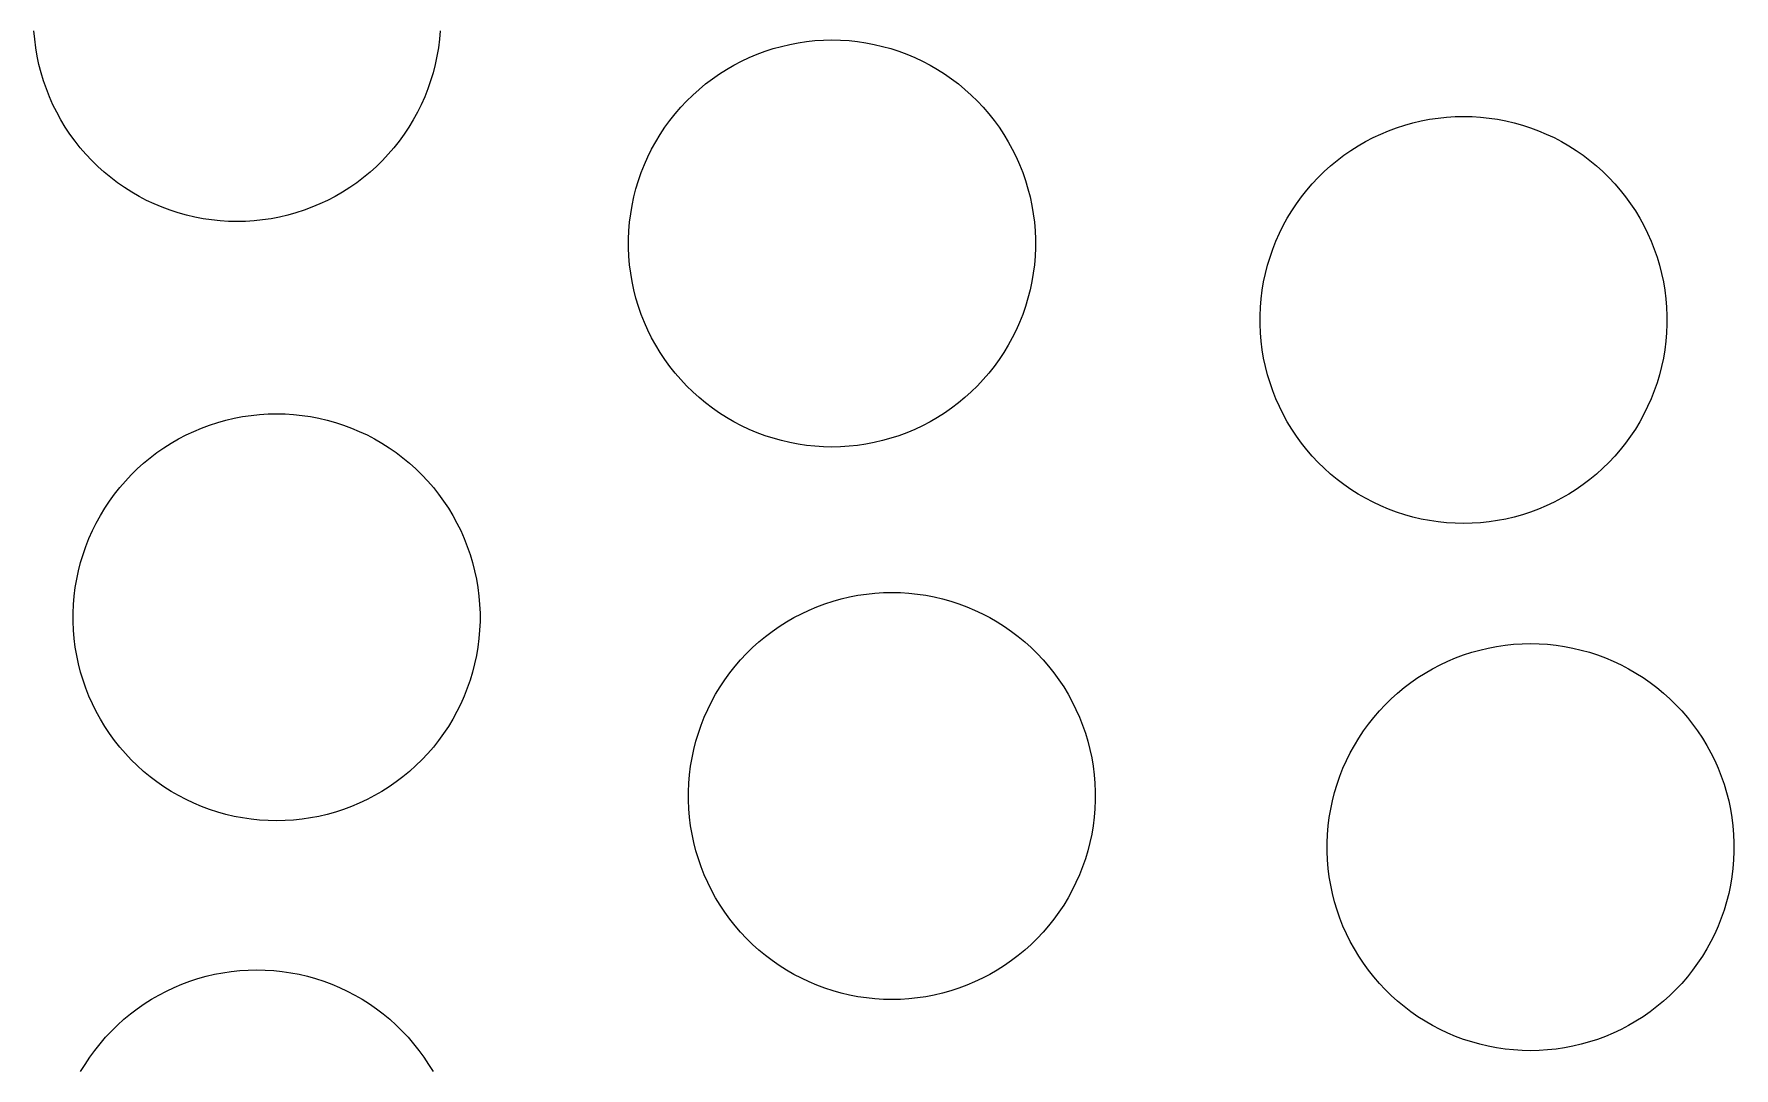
# Model space of a CAD drawing. Header units: metres. Extents: x -102 to 102, y -50 to 50.
# Drawn here: x -63.23 to -49.87, y -26.63 to -18.5 of the extents above; entities that cross this region are included whole.
import ezdxf

# ---------------------------------------------------------------- set-up
doc = ezdxf.new("R2010")
doc.units = ezdxf.units.M

msp = doc.modelspace()

# ---------------------------------------------------------------- linework, layer by layer
for p, q in [((-63.2281, -18.5437), (-63.2337, -18.4769)), ((-63.2197, -18.6102), (-63.2281, -18.5437)), ((-60.0456, -18.5437), (-60.054, -18.6102)), ((-60.04, -18.4769), (-60.0456, -18.5437)), ((-57.2917, -18.5837), (-57.2259, -18.5711)), ((-57.2259, -18.5711), (-57.1596, -18.5613)), ((-57.1596, -18.5613), (-57.0929, -18.5543)), ((-57.0929, -18.5543), (-57.026, -18.5501)), ((-57.026, -18.5501), (-56.959, -18.5487)), ((-56.959, -18.5487), (-56.892, -18.5501)), ((-56.892, -18.5501), (-56.8251, -18.5543)), ((-56.8251, -18.5543), (-56.7585, -18.5613)), ((-56.7585, -18.5613), (-56.6922, -18.5711)), ((-56.6922, -18.5711), (-56.6264, -18.5837)), ((-63.2085, -18.6763), (-63.2197, -18.6102)), ((-63.1945, -18.7418), (-63.2085, -18.6763)), ((-60.0652, -18.6763), (-60.0791, -18.7418)), ((-60.054, -18.6102), (-60.0652, -18.6763)), ((-57.6704, -18.7156), (-57.6098, -18.687)), ((-57.6098, -18.687), (-57.548, -18.6611)), ((-57.548, -18.6611), (-57.4852, -18.6377)), ((-57.4852, -18.6377), (-57.4215, -18.617)), ((-57.4215, -18.617), (-57.3569, -18.599)), ((-57.3569, -18.599), (-57.2917, -18.5837)), ((-56.6264, -18.5837), (-56.5611, -18.599)), ((-56.5611, -18.599), (-56.4966, -18.617)), ((-56.4966, -18.617), (-56.4328, -18.6377)), ((-56.4328, -18.6377), (-56.37, -18.6611)), ((-56.37, -18.6611), (-56.3083, -18.687)), ((-56.3083, -18.687), (-56.2476, -18.7156)), ((-63.1779, -18.8067), (-63.1945, -18.7418)), ((-63.1585, -18.8709), (-63.1779, -18.8067)), ((-60.0958, -18.8067), (-60.1151, -18.8709)), ((-60.0791, -18.7418), (-60.0958, -18.8067)), ((-57.8995, -18.8543), (-57.8445, -18.816)), ((-57.8445, -18.816), (-57.7879, -18.7801)), ((-57.7879, -18.7801), (-57.7298, -18.7466)), ((-57.7298, -18.7466), (-57.6704, -18.7156)), ((-56.2476, -18.7156), (-56.1882, -18.7466)), ((-56.1882, -18.7466), (-56.1302, -18.7801)), ((-56.1302, -18.7801), (-56.0736, -18.816)), ((-56.0736, -18.816), (-56.0186, -18.8543)), ((-63.1365, -18.9342), (-63.1585, -18.8709)), ((-63.1118, -18.9965), (-63.1365, -18.9342)), ((-60.1372, -18.9342), (-60.1618, -18.9965)), ((-60.1151, -18.8709), (-60.1372, -18.9342)), ((-58.0543, -18.9823), (-58.0045, -18.9375)), ((-58.0045, -18.9375), (-57.9529, -18.8948)), ((-57.9529, -18.8948), (-57.8995, -18.8543)), ((-56.0186, -18.8543), (-55.9652, -18.8948)), ((-55.9652, -18.8948), (-55.9136, -18.9375)), ((-55.9136, -18.9375), (-55.8638, -18.9823)), ((-63.0845, -19.0577), (-63.1118, -18.9965)), ((-63.0548, -19.1177), (-63.0845, -19.0577)), ((-60.1891, -19.0577), (-60.2189, -19.1177)), ((-60.1618, -18.9965), (-60.1891, -19.0577)), ((-58.1918, -19.1288), (-58.1481, -19.0781)), ((-58.1481, -19.0781), (-58.1022, -19.0292)), ((-58.1022, -19.0292), (-58.0543, -18.9823)), ((-55.8638, -18.9823), (-55.8159, -19.0292)), ((-55.8159, -19.0292), (-55.77, -19.0781)), ((-55.77, -19.0781), (-55.7262, -19.1288)), ((-63.0225, -19.1764), (-63.0548, -19.1177)), ((-62.9878, -19.2338), (-63.0225, -19.1764)), ((-62.9507, -19.2896), (-62.9878, -19.2338)), ((-60.2859, -19.2338), (-60.323, -19.2896)), ((-60.2512, -19.1764), (-60.2859, -19.2338)), ((-60.2189, -19.1177), (-60.2512, -19.1764)), ((-58.31, -19.2914), (-58.2729, -19.2356)), ((-58.2729, -19.2356), (-58.2335, -19.1813)), ((-58.2335, -19.1813), (-58.1918, -19.1288)), ((-55.7262, -19.1288), (-55.6846, -19.1813)), ((-55.6846, -19.1813), (-55.6452, -19.2356)), ((-55.6452, -19.2356), (-55.6081, -19.2914)), ((-52.582, -19.2623), (-52.5192, -19.239)), ((-52.5192, -19.239), (-52.4555, -19.2183)), ((-52.4555, -19.2183), (-52.3909, -19.2003)), ((-52.3909, -19.2003), (-52.3257, -19.185)), ((-52.3257, -19.185), (-52.2599, -19.1724)), ((-52.2599, -19.1724), (-52.1936, -19.1626)), ((-52.1936, -19.1626), (-52.1269, -19.1556)), ((-52.1269, -19.1556), (-52.06, -19.1514)), ((-52.06, -19.1514), (-51.993, -19.15)), ((-51.993, -19.15), (-51.926, -19.1514)), ((-51.926, -19.1514), (-51.8592, -19.1556)), ((-51.8592, -19.1556), (-51.7925, -19.1626)), ((-51.7925, -19.1626), (-51.7262, -19.1724)), ((-51.7262, -19.1724), (-51.6604, -19.185)), ((-51.6604, -19.185), (-51.5951, -19.2003)), ((-51.5951, -19.2003), (-51.5306, -19.2183)), ((-51.5306, -19.2183), (-51.4669, -19.239)), ((-51.4669, -19.239), (-51.404, -19.2623)), ((-62.9113, -19.3438), (-62.9507, -19.2896)), ((-62.8697, -19.3963), (-62.9113, -19.3438)), ((-60.3624, -19.3438), (-60.404, -19.3963)), ((-60.323, -19.2896), (-60.3624, -19.3438)), ((-58.377, -19.4074), (-58.3447, -19.3487)), ((-58.3447, -19.3487), (-58.31, -19.2914)), ((-55.6081, -19.2914), (-55.5734, -19.3487)), ((-55.5734, -19.3487), (-55.5411, -19.4074)), ((-52.8784, -19.4173), (-52.8219, -19.3814)), ((-52.8219, -19.3814), (-52.7638, -19.3479)), ((-52.7638, -19.3479), (-52.7044, -19.3168)), ((-52.7044, -19.3168), (-52.6438, -19.2883)), ((-52.6438, -19.2883), (-52.582, -19.2623)), ((-51.404, -19.2623), (-51.3423, -19.2883)), ((-51.3423, -19.2883), (-51.2816, -19.3168)), ((-51.2816, -19.3168), (-51.2222, -19.3479)), ((-51.2222, -19.3479), (-51.1642, -19.3814)), ((-51.1642, -19.3814), (-51.1076, -19.4173)), ((-62.8259, -19.4471), (-62.8697, -19.3963)), ((-62.78, -19.4959), (-62.8259, -19.4471)), ((-62.7321, -19.5428), (-62.78, -19.4959)), ((-60.4937, -19.4959), (-60.5415, -19.5428)), ((-60.4478, -19.4471), (-60.4937, -19.4959)), ((-60.404, -19.3963), (-60.4478, -19.4471)), ((-58.434, -19.5287), (-58.4068, -19.4675)), ((-58.4068, -19.4675), (-58.377, -19.4074)), ((-55.5411, -19.4074), (-55.5113, -19.4675)), ((-55.5113, -19.4675), (-55.4841, -19.5287)), ((-53.0385, -19.5388), (-52.9869, -19.4961)), ((-52.9869, -19.4961), (-52.9335, -19.4556)), ((-52.9335, -19.4556), (-52.8784, -19.4173)), ((-51.1076, -19.4173), (-51.0526, -19.4556)), ((-51.0526, -19.4556), (-50.9992, -19.4961)), ((-50.9992, -19.4961), (-50.9476, -19.5388)), ((-62.6823, -19.5876), (-62.7321, -19.5428)), ((-62.6307, -19.6304), (-62.6823, -19.5876)), ((-62.5773, -19.6709), (-62.6307, -19.6304)), ((-60.643, -19.6304), (-60.6964, -19.6709)), ((-60.5914, -19.5876), (-60.643, -19.6304)), ((-60.5415, -19.5428), (-60.5914, -19.5876)), ((-58.4807, -19.6543), (-58.4587, -19.591)), ((-58.4587, -19.591), (-58.434, -19.5287)), ((-55.4841, -19.5287), (-55.4594, -19.591)), ((-55.4594, -19.591), (-55.4373, -19.6543)), ((-53.1821, -19.6794), (-53.1362, -19.6305)), ((-53.1362, -19.6305), (-53.0883, -19.5836)), ((-53.0883, -19.5836), (-53.0385, -19.5388)), ((-50.9476, -19.5388), (-50.8978, -19.5836)), ((-50.8978, -19.5836), (-50.8499, -19.6305)), ((-50.8499, -19.6305), (-50.804, -19.6794)), ((-62.5223, -19.7091), (-62.5773, -19.6709)), ((-62.4657, -19.745), (-62.5223, -19.7091)), ((-62.4076, -19.7785), (-62.4657, -19.745)), ((-62.3483, -19.8096), (-62.4076, -19.7785)), ((-60.866, -19.7785), (-60.9254, -19.8096)), ((-60.808, -19.745), (-60.866, -19.7785)), ((-60.7514, -19.7091), (-60.808, -19.745)), ((-60.6964, -19.6709), (-60.7514, -19.7091)), ((-58.5307, -19.8489), (-58.5168, -19.7833)), ((-58.5168, -19.7833), (-58.5001, -19.7184)), ((-58.5001, -19.7184), (-58.4807, -19.6543)), ((-55.4373, -19.6543), (-55.418, -19.7184)), ((-55.418, -19.7184), (-55.4013, -19.7833)), ((-55.4013, -19.7833), (-55.3874, -19.8489)), ((-53.3069, -19.8369), (-53.2675, -19.7826)), ((-53.2675, -19.7826), (-53.2258, -19.7301)), ((-53.2258, -19.7301), (-53.1821, -19.6794)), ((-50.804, -19.6794), (-50.7602, -19.7301)), ((-50.7602, -19.7301), (-50.7186, -19.7826)), ((-50.7186, -19.7826), (-50.6792, -19.8369)), ((-62.2876, -19.8381), (-62.3483, -19.8096)), ((-62.2258, -19.8641), (-62.2876, -19.8381)), ((-62.163, -19.8874), (-62.2258, -19.8641)), ((-62.0993, -19.9082), (-62.163, -19.8874)), ((-62.0347, -19.9262), (-62.0993, -19.9082)), ((-61.1744, -19.9082), (-61.2389, -19.9262)), ((-61.1106, -19.8874), (-61.1744, -19.9082)), ((-61.0478, -19.8641), (-61.1106, -19.8874)), ((-60.9861, -19.8381), (-61.0478, -19.8641)), ((-60.9254, -19.8096), (-60.9861, -19.8381)), ((-58.5503, -19.9815), (-58.5419, -19.915)), ((-58.5419, -19.915), (-58.5307, -19.8489)), ((-55.3874, -19.8489), (-55.3762, -19.915)), ((-55.3762, -19.915), (-55.3678, -19.9815)), ((-53.3787, -19.95), (-53.3439, -19.8927)), ((-53.3439, -19.8927), (-53.3069, -19.8369)), ((-50.6792, -19.8369), (-50.6421, -19.8927)), ((-50.6421, -19.8927), (-50.6074, -19.95)), ((-61.9695, -19.9415), (-62.0347, -19.9262)), ((-61.9037, -19.954), (-61.9695, -19.9415)), ((-61.8374, -19.9638), (-61.9037, -19.954)), ((-61.7707, -19.9708), (-61.8374, -19.9638)), ((-61.7038, -19.975), (-61.7707, -19.9708)), ((-61.6368, -19.9764), (-61.7038, -19.975)), ((-61.5698, -19.975), (-61.6368, -19.9764)), ((-61.5029, -19.9708), (-61.5698, -19.975)), ((-61.4363, -19.9638), (-61.5029, -19.9708)), ((-61.37, -19.954), (-61.4363, -19.9638)), ((-61.3042, -19.9415), (-61.37, -19.954)), ((-61.2389, -19.9262), (-61.3042, -19.9415)), ((-58.5587, -20.1152), (-58.5559, -20.0482)), ((-58.5559, -20.0482), (-58.5503, -19.9815)), ((-55.3678, -19.9815), (-55.3622, -20.0482)), ((-55.3622, -20.0482), (-55.3594, -20.1152)), ((-53.4408, -20.0687), (-53.4109, -20.0087)), ((-53.4109, -20.0087), (-53.3787, -19.95)), ((-50.6074, -19.95), (-50.5751, -20.0087)), ((-50.5751, -20.0087), (-50.5453, -20.0687)), ((-58.5587, -20.1822), (-58.5587, -20.1152)), ((-58.5559, -20.2492), (-58.5587, -20.1822)), ((-55.3594, -20.1822), (-55.3622, -20.2492)), ((-55.3594, -20.1152), (-55.3594, -20.1822)), ((-53.4927, -20.1923), (-53.468, -20.13)), ((-53.468, -20.13), (-53.4408, -20.0687)), ((-50.5453, -20.0687), (-50.5181, -20.13)), ((-50.5181, -20.13), (-50.4934, -20.1923)), ((-58.5503, -20.3159), (-58.5559, -20.2492)), ((-58.5419, -20.3824), (-58.5503, -20.3159)), ((-55.3678, -20.3159), (-55.3762, -20.3824)), ((-55.3622, -20.2492), (-55.3678, -20.3159)), ((-53.5341, -20.3197), (-53.5147, -20.2556)), ((-53.5147, -20.2556), (-53.4927, -20.1923)), ((-50.4934, -20.1923), (-50.4714, -20.2556)), ((-50.4714, -20.2556), (-50.452, -20.3197)), ((-58.5307, -20.4485), (-58.5419, -20.3824)), ((-58.5168, -20.5141), (-58.5307, -20.4485)), ((-55.3874, -20.4485), (-55.4013, -20.5141)), ((-55.3762, -20.3824), (-55.3874, -20.4485)), ((-53.5759, -20.5163), (-53.5647, -20.4502)), ((-53.5647, -20.4502), (-53.5508, -20.3846)), ((-53.5508, -20.3846), (-53.5341, -20.3197)), ((-50.452, -20.3197), (-50.4353, -20.3846)), ((-50.4353, -20.3846), (-50.4214, -20.4502)), ((-50.4214, -20.4502), (-50.4102, -20.5163)), ((-58.5001, -20.579), (-58.5168, -20.5141)), ((-58.4807, -20.6431), (-58.5001, -20.579)), ((-55.418, -20.579), (-55.4373, -20.6431)), ((-55.4013, -20.5141), (-55.418, -20.579)), ((-53.5899, -20.6495), (-53.5843, -20.5827)), ((-53.5843, -20.5827), (-53.5759, -20.5163)), ((-50.4102, -20.5163), (-50.4018, -20.5827)), ((-50.4018, -20.5827), (-50.3962, -20.6495)), ((-58.4587, -20.7064), (-58.4807, -20.6431)), ((-58.434, -20.7687), (-58.4587, -20.7064)), ((-55.4594, -20.7064), (-55.4841, -20.7687)), ((-55.4373, -20.6431), (-55.4594, -20.7064)), ((-53.5927, -20.7165), (-53.5899, -20.6495)), ((-53.5927, -20.7835), (-53.5927, -20.7165)), ((-50.3962, -20.6495), (-50.3934, -20.7165)), ((-50.3934, -20.7165), (-50.3934, -20.7835)), ((-58.4068, -20.8299), (-58.434, -20.7687)), ((-58.377, -20.89), (-58.4068, -20.8299)), ((-55.5113, -20.8299), (-55.5411, -20.89)), ((-55.4841, -20.7687), (-55.5113, -20.8299)), ((-53.5899, -20.8504), (-53.5927, -20.7835)), ((-53.5843, -20.9172), (-53.5899, -20.8504)), ((-50.3962, -20.8504), (-50.4018, -20.9172)), ((-50.3934, -20.7835), (-50.3962, -20.8504)), ((-58.3447, -20.9487), (-58.377, -20.89)), ((-58.31, -21.006), (-58.3447, -20.9487)), ((-55.5734, -20.9487), (-55.6081, -21.006)), ((-55.5411, -20.89), (-55.5734, -20.9487)), ((-53.5759, -20.9837), (-53.5843, -20.9172)), ((-53.5647, -21.0498), (-53.5759, -20.9837)), ((-50.4102, -20.9837), (-50.4214, -21.0498)), ((-50.4018, -20.9172), (-50.4102, -20.9837)), ((-58.2729, -21.0618), (-58.31, -21.006)), ((-58.2335, -21.1161), (-58.2729, -21.0618)), ((-58.1918, -21.1686), (-58.2335, -21.1161)), ((-55.6846, -21.1161), (-55.7262, -21.1686)), ((-55.6452, -21.0618), (-55.6846, -21.1161)), ((-55.6081, -21.006), (-55.6452, -21.0618)), ((-53.5508, -21.1154), (-53.5647, -21.0498)), ((-53.5341, -21.1803), (-53.5508, -21.1154)), ((-50.4353, -21.1154), (-50.452, -21.1803)), ((-50.4214, -21.0498), (-50.4353, -21.1154)), ((-58.1481, -21.2193), (-58.1918, -21.1686)), ((-58.1022, -21.2682), (-58.1481, -21.2193)), ((-55.77, -21.2193), (-55.8159, -21.2682)), ((-55.7262, -21.1686), (-55.77, -21.2193)), ((-53.5147, -21.2444), (-53.5341, -21.1803)), ((-53.4927, -21.3077), (-53.5147, -21.2444)), ((-50.4714, -21.2444), (-50.4934, -21.3077)), ((-50.452, -21.1803), (-50.4714, -21.2444)), ((-58.0543, -21.315), (-58.1022, -21.2682)), ((-58.0045, -21.3599), (-58.0543, -21.315)), ((-57.9529, -21.4026), (-58.0045, -21.3599)), ((-55.9136, -21.3599), (-55.9652, -21.4026)), ((-55.8638, -21.315), (-55.9136, -21.3599)), ((-55.8159, -21.2682), (-55.8638, -21.315)), ((-53.468, -21.37), (-53.4927, -21.3077)), ((-53.4408, -21.4312), (-53.468, -21.37)), ((-50.5181, -21.37), (-50.5453, -21.4312)), ((-50.4934, -21.3077), (-50.5181, -21.37)), ((-61.6591, -21.5224), (-61.5932, -21.5098)), ((-61.5932, -21.5098), (-61.5269, -21.5)), ((-61.5269, -21.5), (-61.4603, -21.493)), ((-61.4603, -21.493), (-61.3934, -21.4888)), ((-61.3934, -21.4888), (-61.3264, -21.4874)), ((-61.3264, -21.4874), (-61.2594, -21.4888)), ((-61.2594, -21.4888), (-61.1925, -21.493)), ((-61.1925, -21.493), (-61.1259, -21.5)), ((-61.1259, -21.5), (-61.0596, -21.5098)), ((-61.0596, -21.5098), (-60.9937, -21.5224)), ((-57.8995, -21.4431), (-57.9529, -21.4026)), ((-57.8445, -21.4814), (-57.8995, -21.4431)), ((-57.7879, -21.5173), (-57.8445, -21.4814)), ((-57.7298, -21.5508), (-57.7879, -21.5173)), ((-56.1302, -21.5173), (-56.1882, -21.5508)), ((-56.0736, -21.4814), (-56.1302, -21.5173)), ((-56.0186, -21.4431), (-56.0736, -21.4814)), ((-55.9652, -21.4026), (-56.0186, -21.4431)), ((-53.4109, -21.4913), (-53.4408, -21.4312)), ((-53.3787, -21.55), (-53.4109, -21.4913)), ((-50.5751, -21.4913), (-50.6074, -21.55)), ((-50.5453, -21.4312), (-50.5751, -21.4913)), ((-62.0972, -21.6853), (-62.0378, -21.6543)), ((-62.0378, -21.6543), (-61.9772, -21.6257)), ((-61.9772, -21.6257), (-61.9154, -21.5997)), ((-61.9154, -21.5997), (-61.8526, -21.5764)), ((-61.8526, -21.5764), (-61.7888, -21.5557)), ((-61.7888, -21.5557), (-61.7243, -21.5377)), ((-61.7243, -21.5377), (-61.6591, -21.5224)), ((-60.9937, -21.5224), (-60.9285, -21.5377)), ((-60.9285, -21.5377), (-60.864, -21.5557)), ((-60.864, -21.5557), (-60.8002, -21.5764)), ((-60.8002, -21.5764), (-60.7374, -21.5997)), ((-60.7374, -21.5997), (-60.6756, -21.6257)), ((-60.6756, -21.6257), (-60.615, -21.6543)), ((-60.615, -21.6543), (-60.5556, -21.6853)), ((-57.6704, -21.5818), (-57.7298, -21.5508)), ((-57.6098, -21.6104), (-57.6704, -21.5818)), ((-57.548, -21.6363), (-57.6098, -21.6104)), ((-57.4852, -21.6597), (-57.548, -21.6363)), ((-56.37, -21.6363), (-56.4328, -21.6597)), ((-56.3083, -21.6104), (-56.37, -21.6363)), ((-56.2476, -21.5818), (-56.3083, -21.6104)), ((-56.1882, -21.5508), (-56.2476, -21.5818)), ((-53.3439, -21.6073), (-53.3787, -21.55)), ((-53.3069, -21.6631), (-53.3439, -21.6073)), ((-50.6421, -21.6073), (-50.6792, -21.6631)), ((-50.6074, -21.55), (-50.6421, -21.6073)), ((-62.2668, -21.793), (-62.2118, -21.7547)), ((-62.2118, -21.7547), (-62.1552, -21.7188)), ((-62.1552, -21.7188), (-62.0972, -21.6853)), ((-60.5556, -21.6853), (-60.4976, -21.7188)), ((-60.4976, -21.7188), (-60.441, -21.7547)), ((-60.441, -21.7547), (-60.3859, -21.793)), ((-57.4215, -21.6804), (-57.4852, -21.6597)), ((-57.3569, -21.6984), (-57.4215, -21.6804)), ((-57.2917, -21.7137), (-57.3569, -21.6984)), ((-57.2259, -21.7263), (-57.2917, -21.7137)), ((-57.1596, -21.7361), (-57.2259, -21.7263)), ((-57.0929, -21.7431), (-57.1596, -21.7361)), ((-57.026, -21.7473), (-57.0929, -21.7431)), ((-56.959, -21.7487), (-57.026, -21.7473)), ((-56.892, -21.7473), (-56.959, -21.7487)), ((-56.8251, -21.7431), (-56.892, -21.7473)), ((-56.7585, -21.7361), (-56.8251, -21.7431)), ((-56.6922, -21.7263), (-56.7585, -21.7361)), ((-56.6264, -21.7137), (-56.6922, -21.7263)), ((-56.5611, -21.6984), (-56.6264, -21.7137)), ((-56.4966, -21.6804), (-56.5611, -21.6984)), ((-56.4328, -21.6597), (-56.4966, -21.6804)), ((-53.2675, -21.7173), (-53.3069, -21.6631)), ((-53.2258, -21.7699), (-53.2675, -21.7173)), ((-53.1821, -21.8206), (-53.2258, -21.7699)), ((-50.7602, -21.7699), (-50.804, -21.8206)), ((-50.7186, -21.7173), (-50.7602, -21.7699)), ((-50.6792, -21.6631), (-50.7186, -21.7173)), ((-62.4696, -21.9679), (-62.4217, -21.9211)), ((-62.4217, -21.9211), (-62.3719, -21.8762)), ((-62.3719, -21.8762), (-62.3202, -21.8335)), ((-62.3202, -21.8335), (-62.2668, -21.793)), ((-60.3859, -21.793), (-60.3326, -21.8335)), ((-60.3326, -21.8335), (-60.2809, -21.8762)), ((-60.2809, -21.8762), (-60.2311, -21.9211)), ((-60.2311, -21.9211), (-60.1832, -21.9679)), ((-53.1362, -21.8694), (-53.1821, -21.8206)), ((-53.0883, -21.9163), (-53.1362, -21.8694)), ((-53.0385, -21.9612), (-53.0883, -21.9163)), ((-50.8978, -21.9163), (-50.9476, -21.9612)), ((-50.8499, -21.8694), (-50.8978, -21.9163)), ((-50.804, -21.8206), (-50.8499, -21.8694)), ((-62.5592, -22.0675), (-62.5154, -22.0168)), ((-62.5154, -22.0168), (-62.4696, -21.9679)), ((-60.1832, -21.9679), (-60.1374, -22.0168)), ((-60.1374, -22.0168), (-60.0936, -22.0675)), ((-52.9869, -22.0039), (-53.0385, -21.9612)), ((-52.9335, -22.0444), (-52.9869, -22.0039)), ((-52.8784, -22.0827), (-52.9335, -22.0444)), ((-51.0526, -22.0444), (-51.1076, -22.0827)), ((-50.9992, -22.0039), (-51.0526, -22.0444)), ((-50.9476, -21.9612), (-50.9992, -22.0039)), ((-62.6773, -22.2301), (-62.6402, -22.1743)), ((-62.6402, -22.1743), (-62.6008, -22.12)), ((-62.6008, -22.12), (-62.5592, -22.0675)), ((-60.0936, -22.0675), (-60.052, -22.12)), ((-60.052, -22.12), (-60.0126, -22.1743)), ((-60.0126, -22.1743), (-59.9755, -22.2301)), ((-52.8219, -22.1186), (-52.8784, -22.0827)), ((-52.7638, -22.1521), (-52.8219, -22.1186)), ((-52.7044, -22.1831), (-52.7638, -22.1521)), ((-52.6438, -22.2117), (-52.7044, -22.1831)), ((-51.2816, -22.1831), (-51.3423, -22.2117)), ((-51.2222, -22.1521), (-51.2816, -22.1831)), ((-51.1642, -22.1186), (-51.2222, -22.1521)), ((-51.1076, -22.0827), (-51.1642, -22.1186)), ((-62.7443, -22.3461), (-62.712, -22.2874)), ((-62.712, -22.2874), (-62.6773, -22.2301)), ((-59.9755, -22.2301), (-59.9408, -22.2874)), ((-59.9408, -22.2874), (-59.9085, -22.3461)), ((-52.582, -22.2376), (-52.6438, -22.2117)), ((-52.5192, -22.261), (-52.582, -22.2376)), ((-52.4555, -22.2817), (-52.5192, -22.261)), ((-52.3909, -22.2997), (-52.4555, -22.2817)), ((-52.3257, -22.315), (-52.3909, -22.2997)), ((-52.2599, -22.3276), (-52.3257, -22.315)), ((-51.6604, -22.315), (-51.7262, -22.3276)), ((-51.5951, -22.2997), (-51.6604, -22.315)), ((-51.5306, -22.2817), (-51.5951, -22.2997)), ((-51.4669, -22.261), (-51.5306, -22.2817)), ((-51.404, -22.2376), (-51.4669, -22.261)), ((-51.3423, -22.2117), (-51.404, -22.2376)), ((-62.8014, -22.4674), (-62.7741, -22.4061)), ((-62.7741, -22.4061), (-62.7443, -22.3461)), ((-59.9085, -22.3461), (-59.8787, -22.4061)), ((-59.8787, -22.4061), (-59.8514, -22.4674)), ((-52.1936, -22.3374), (-52.2599, -22.3276)), ((-52.1269, -22.3444), (-52.1936, -22.3374)), ((-52.06, -22.3486), (-52.1269, -22.3444)), ((-51.993, -22.35), (-52.06, -22.3486)), ((-51.926, -22.3486), (-51.993, -22.35)), ((-51.8592, -22.3444), (-51.926, -22.3486)), ((-51.7925, -22.3374), (-51.8592, -22.3444)), ((-51.7262, -22.3276), (-51.7925, -22.3374)), ((-62.8481, -22.593), (-62.826, -22.5297)), ((-62.826, -22.5297), (-62.8014, -22.4674)), ((-59.8514, -22.4674), (-59.8268, -22.5297)), ((-59.8268, -22.5297), (-59.8047, -22.593)), ((-62.8981, -22.7876), (-62.8841, -22.722)), ((-62.8841, -22.722), (-62.8675, -22.6571)), ((-62.8675, -22.6571), (-62.8481, -22.593)), ((-59.8047, -22.593), (-59.7853, -22.6571)), ((-59.7853, -22.6571), (-59.7687, -22.722)), ((-59.7687, -22.722), (-59.7547, -22.7876)), ((-62.9176, -22.9202), (-62.9092, -22.8537)), ((-62.9092, -22.8537), (-62.8981, -22.7876)), ((-59.7547, -22.7876), (-59.7436, -22.8537)), ((-59.7436, -22.8537), (-59.7352, -22.9202)), ((-62.926, -23.0539), (-62.9232, -22.9869)), ((-62.9232, -22.9869), (-62.9176, -22.9202)), ((-59.7352, -22.9202), (-59.7296, -22.9869)), ((-59.7296, -22.9869), (-59.7267, -23.0539)), ((-57.077, -23.0045), (-57.0142, -22.9812)), ((-57.0142, -22.9812), (-56.9505, -22.9605)), ((-56.9505, -22.9605), (-56.8859, -22.9425)), ((-56.8859, -22.9425), (-56.8207, -22.9272)), ((-56.8207, -22.9272), (-56.7549, -22.9146)), ((-56.7549, -22.9146), (-56.6886, -22.9048)), ((-56.6886, -22.9048), (-56.6219, -22.8978)), ((-56.6219, -22.8978), (-56.555, -22.8936)), ((-56.555, -22.8936), (-56.488, -22.8922)), ((-56.488, -22.8922), (-56.421, -22.8936)), ((-56.421, -22.8936), (-56.3541, -22.8978)), ((-56.3541, -22.8978), (-56.2875, -22.9048)), ((-56.2875, -22.9048), (-56.2212, -22.9146)), ((-56.2212, -22.9146), (-56.1554, -22.9272)), ((-56.1554, -22.9272), (-56.0901, -22.9425)), ((-56.0901, -22.9425), (-56.0256, -22.9605)), ((-56.0256, -22.9605), (-55.9618, -22.9812)), ((-55.9618, -22.9812), (-55.899, -23.0045)), ((-62.926, -23.1209), (-62.926, -23.0539)), ((-62.9232, -23.1879), (-62.926, -23.1209)), ((-59.7267, -23.1209), (-59.7296, -23.1879)), ((-59.7267, -23.0539), (-59.7267, -23.1209)), ((-57.3734, -23.1595), (-57.3169, -23.1236)), ((-57.3169, -23.1236), (-57.2588, -23.0901)), ((-57.2588, -23.0901), (-57.1994, -23.0591)), ((-57.1994, -23.0591), (-57.1388, -23.0305)), ((-57.1388, -23.0305), (-57.077, -23.0045)), ((-55.899, -23.0045), (-55.8372, -23.0305)), ((-55.8372, -23.0305), (-55.7766, -23.0591)), ((-55.7766, -23.0591), (-55.7172, -23.0901)), ((-55.7172, -23.0901), (-55.6592, -23.1236)), ((-55.6592, -23.1236), (-55.6026, -23.1595)), ((-62.9176, -23.2546), (-62.9232, -23.1879)), ((-62.9092, -23.3211), (-62.9176, -23.2546)), ((-59.7352, -23.2546), (-59.7436, -23.3211)), ((-59.7296, -23.1879), (-59.7352, -23.2546)), ((-57.5335, -23.281), (-57.4819, -23.2383)), ((-57.4819, -23.2383), (-57.4285, -23.1978)), ((-57.4285, -23.1978), (-57.3734, -23.1595)), ((-55.6026, -23.1595), (-55.5476, -23.1978)), ((-55.5476, -23.1978), (-55.4942, -23.2383)), ((-55.4942, -23.2383), (-55.4426, -23.281)), ((-62.8981, -23.3872), (-62.9092, -23.3211)), ((-62.8841, -23.4528), (-62.8981, -23.3872)), ((-59.7547, -23.3872), (-59.7687, -23.4528)), ((-59.7436, -23.3211), (-59.7547, -23.3872)), ((-57.6771, -23.4216), (-57.6312, -23.3727)), ((-57.6312, -23.3727), (-57.5833, -23.3258)), ((-57.5833, -23.3258), (-57.5335, -23.281)), ((-55.4426, -23.281), (-55.3927, -23.3258)), ((-55.3927, -23.3258), (-55.3449, -23.3727)), ((-55.3449, -23.3727), (-55.299, -23.4216)), ((-52.0549, -23.4066), (-51.9921, -23.3833)), ((-51.9921, -23.3833), (-51.9284, -23.3625)), ((-51.9284, -23.3625), (-51.8638, -23.3445)), ((-51.8638, -23.3445), (-51.7986, -23.3292)), ((-51.7986, -23.3292), (-51.7328, -23.3167)), ((-51.7328, -23.3167), (-51.6665, -23.3069)), ((-51.6665, -23.3069), (-51.5998, -23.2999)), ((-51.5998, -23.2999), (-51.5329, -23.2957)), ((-51.5329, -23.2957), (-51.4659, -23.2943)), ((-51.4659, -23.2943), (-51.3989, -23.2957)), ((-51.3989, -23.2957), (-51.332, -23.2999)), ((-51.332, -23.2999), (-51.2654, -23.3069)), ((-51.2654, -23.3069), (-51.1991, -23.3167)), ((-51.1991, -23.3167), (-51.1333, -23.3292)), ((-51.1333, -23.3292), (-51.068, -23.3445)), ((-51.068, -23.3445), (-51.0035, -23.3625)), ((-51.0035, -23.3625), (-50.9397, -23.3833)), ((-50.9397, -23.3833), (-50.8769, -23.4066)), ((-62.8675, -23.5177), (-62.8841, -23.4528)), ((-62.8481, -23.5818), (-62.8675, -23.5177)), ((-59.7853, -23.5177), (-59.8047, -23.5818)), ((-59.7687, -23.4528), (-59.7853, -23.5177)), ((-57.8019, -23.579), (-57.7625, -23.5248)), ((-57.7625, -23.5248), (-57.7208, -23.4723)), ((-57.7208, -23.4723), (-57.6771, -23.4216)), ((-55.299, -23.4216), (-55.2552, -23.4723)), ((-55.2552, -23.4723), (-55.2136, -23.5248)), ((-55.2136, -23.5248), (-55.1742, -23.579)), ((-52.3513, -23.5616), (-52.2948, -23.5257)), ((-52.2948, -23.5257), (-52.2367, -23.4922)), ((-52.2367, -23.4922), (-52.1773, -23.4611)), ((-52.1773, -23.4611), (-52.1167, -23.4326)), ((-52.1167, -23.4326), (-52.0549, -23.4066)), ((-50.8769, -23.4066), (-50.8152, -23.4326)), ((-50.8152, -23.4326), (-50.7545, -23.4611)), ((-50.7545, -23.4611), (-50.6951, -23.4922)), ((-50.6951, -23.4922), (-50.6371, -23.5257)), ((-50.6371, -23.5257), (-50.5805, -23.5616)), ((-62.826, -23.6451), (-62.8481, -23.5818)), ((-62.8014, -23.7074), (-62.826, -23.6451)), ((-59.8268, -23.6451), (-59.8514, -23.7074)), ((-59.8047, -23.5818), (-59.8268, -23.6451)), ((-57.8737, -23.6922), (-57.8389, -23.6349)), ((-57.8389, -23.6349), (-57.8019, -23.579)), ((-55.1742, -23.579), (-55.1371, -23.6349)), ((-55.1371, -23.6349), (-55.1024, -23.6922)), ((-52.5114, -23.6831), (-52.4597, -23.6404)), ((-52.4597, -23.6404), (-52.4064, -23.5998)), ((-52.4064, -23.5998), (-52.3513, -23.5616)), ((-50.5805, -23.5616), (-50.5255, -23.5998)), ((-50.5255, -23.5998), (-50.4721, -23.6404)), ((-50.4721, -23.6404), (-50.4205, -23.6831)), ((-62.7741, -23.7686), (-62.8014, -23.7074)), ((-62.7443, -23.8287), (-62.7741, -23.7686)), ((-59.8787, -23.7686), (-59.9085, -23.8287)), ((-59.8514, -23.7074), (-59.8787, -23.7686)), ((-57.9357, -23.8109), (-57.9059, -23.7509)), ((-57.9059, -23.7509), (-57.8737, -23.6922)), ((-55.1024, -23.6922), (-55.0701, -23.7509)), ((-55.0701, -23.7509), (-55.0403, -23.8109)), ((-52.6549, -23.8237), (-52.6091, -23.7748)), ((-52.6091, -23.7748), (-52.5612, -23.7279)), ((-52.5612, -23.7279), (-52.5114, -23.6831)), ((-50.4205, -23.6831), (-50.3707, -23.7279)), ((-50.3707, -23.7279), (-50.3228, -23.7748)), ((-50.3228, -23.7748), (-50.2769, -23.8237)), ((-62.712, -23.8874), (-62.7443, -23.8287)), ((-62.6773, -23.9447), (-62.712, -23.8874)), ((-59.9408, -23.8874), (-59.9755, -23.9447)), ((-59.9085, -23.8287), (-59.9408, -23.8874)), ((-57.9877, -23.9345), (-57.963, -23.8722)), ((-57.963, -23.8722), (-57.9357, -23.8109)), ((-55.0403, -23.8109), (-55.013, -23.8722)), ((-55.013, -23.8722), (-54.9884, -23.9345)), ((-52.7798, -23.9811), (-52.7404, -23.9269)), ((-52.7404, -23.9269), (-52.6987, -23.8744)), ((-52.6987, -23.8744), (-52.6549, -23.8237)), ((-50.2769, -23.8237), (-50.2331, -23.8744)), ((-50.2331, -23.8744), (-50.1915, -23.9269)), ((-50.1915, -23.9269), (-50.1521, -23.9811)), ((-62.6402, -24.0005), (-62.6773, -23.9447)), ((-62.6008, -24.0547), (-62.6402, -24.0005)), ((-62.5592, -24.1073), (-62.6008, -24.0547)), ((-60.052, -24.0547), (-60.0936, -24.1073)), ((-60.0126, -24.0005), (-60.052, -24.0547)), ((-59.9755, -23.9447), (-60.0126, -24.0005)), ((-58.0291, -24.0619), (-58.0097, -23.9978)), ((-58.0097, -23.9978), (-57.9877, -23.9345)), ((-54.9884, -23.9345), (-54.9663, -23.9978)), ((-54.9663, -23.9978), (-54.947, -24.0619)), ((-52.8515, -24.0943), (-52.8168, -24.0369)), ((-52.8168, -24.0369), (-52.7798, -23.9811)), ((-50.1521, -23.9811), (-50.115, -24.0369)), ((-50.115, -24.0369), (-50.0803, -24.0943)), ((-62.5154, -24.158), (-62.5592, -24.1073)), ((-62.4696, -24.2069), (-62.5154, -24.158)), ((-60.1374, -24.158), (-60.1832, -24.2069)), ((-60.0936, -24.1073), (-60.1374, -24.158)), ((-58.0709, -24.2585), (-58.0597, -24.1924)), ((-58.0597, -24.1924), (-58.0457, -24.1268)), ((-58.0457, -24.1268), (-58.0291, -24.0619)), ((-54.947, -24.0619), (-54.9303, -24.1268)), ((-54.9303, -24.1268), (-54.9164, -24.1924)), ((-54.9164, -24.1924), (-54.9052, -24.2585)), ((-52.9136, -24.213), (-52.8838, -24.153)), ((-52.8838, -24.153), (-52.8515, -24.0943)), ((-50.0803, -24.0943), (-50.048, -24.153)), ((-50.048, -24.153), (-50.0182, -24.213)), ((-62.4217, -24.2537), (-62.4696, -24.2069)), ((-62.3719, -24.2986), (-62.4217, -24.2537)), ((-62.3202, -24.3413), (-62.3719, -24.2986)), ((-60.2809, -24.2986), (-60.3326, -24.3413)), ((-60.2311, -24.2537), (-60.2809, -24.2986)), ((-60.1832, -24.2069), (-60.2311, -24.2537)), ((-58.0849, -24.3917), (-58.0793, -24.3249)), ((-58.0793, -24.3249), (-58.0709, -24.2585)), ((-54.9052, -24.2585), (-54.8968, -24.3249)), ((-54.8968, -24.3249), (-54.8912, -24.3917)), ((-52.9656, -24.3365), (-52.9409, -24.2742)), ((-52.9409, -24.2742), (-52.9136, -24.213)), ((-50.0182, -24.213), (-49.991, -24.2742)), ((-49.991, -24.2742), (-49.9663, -24.3365)), ((-62.2668, -24.3818), (-62.3202, -24.3413)), ((-62.2118, -24.4201), (-62.2668, -24.3818)), ((-62.1552, -24.456), (-62.2118, -24.4201)), ((-62.0972, -24.4895), (-62.1552, -24.456)), ((-60.4976, -24.456), (-60.5556, -24.4895)), ((-60.441, -24.4201), (-60.4976, -24.456)), ((-60.3859, -24.3818), (-60.441, -24.4201)), ((-60.3326, -24.3413), (-60.3859, -24.3818)), ((-58.0877, -24.4587), (-58.0849, -24.3917)), ((-58.0877, -24.5257), (-58.0877, -24.4587)), ((-54.8912, -24.3917), (-54.8884, -24.4587)), ((-54.8884, -24.4587), (-54.8884, -24.5257)), ((-53.007, -24.464), (-52.9876, -24.3998)), ((-52.9876, -24.3998), (-52.9656, -24.3365)), ((-49.9663, -24.3365), (-49.9442, -24.3998)), ((-49.9442, -24.3998), (-49.9249, -24.464)), ((-62.0378, -24.5205), (-62.0972, -24.4895)), ((-61.9772, -24.5491), (-62.0378, -24.5205)), ((-61.9154, -24.575), (-61.9772, -24.5491)), ((-61.8526, -24.5984), (-61.9154, -24.575)), ((-60.7374, -24.575), (-60.8002, -24.5984)), ((-60.6756, -24.5491), (-60.7374, -24.575)), ((-60.615, -24.5205), (-60.6756, -24.5491)), ((-60.5556, -24.4895), (-60.615, -24.5205)), ((-58.0849, -24.5927), (-58.0877, -24.5257)), ((-58.0793, -24.6594), (-58.0849, -24.5927)), ((-54.8912, -24.5927), (-54.8968, -24.6594)), ((-54.8884, -24.5257), (-54.8912, -24.5927)), ((-53.0488, -24.6605), (-53.0376, -24.5945)), ((-53.0376, -24.5945), (-53.0236, -24.5289)), ((-53.0236, -24.5289), (-53.007, -24.464)), ((-49.9249, -24.464), (-49.9082, -24.5289)), ((-49.9082, -24.5289), (-49.8943, -24.5945)), ((-49.8943, -24.5945), (-49.8831, -24.6605)), ((-61.7888, -24.6191), (-61.8526, -24.5984)), ((-61.7243, -24.6371), (-61.7888, -24.6191)), ((-61.6591, -24.6524), (-61.7243, -24.6371)), ((-61.5932, -24.665), (-61.6591, -24.6524)), ((-61.5269, -24.6748), (-61.5932, -24.665)), ((-61.4603, -24.6818), (-61.5269, -24.6748)), ((-61.3934, -24.686), (-61.4603, -24.6818)), ((-61.3264, -24.6874), (-61.3934, -24.686)), ((-61.2594, -24.686), (-61.3264, -24.6874)), ((-61.1925, -24.6818), (-61.2594, -24.686)), ((-61.1259, -24.6748), (-61.1925, -24.6818)), ((-61.0596, -24.665), (-61.1259, -24.6748)), ((-60.9937, -24.6524), (-61.0596, -24.665)), ((-60.9285, -24.6371), (-60.9937, -24.6524)), ((-60.864, -24.6191), (-60.9285, -24.6371)), ((-60.8002, -24.5984), (-60.864, -24.6191)), ((-58.0709, -24.7259), (-58.0793, -24.6594)), ((-58.0597, -24.792), (-58.0709, -24.7259)), ((-54.9052, -24.7259), (-54.9164, -24.792)), ((-54.8968, -24.6594), (-54.9052, -24.7259)), ((-53.0628, -24.7938), (-53.0571, -24.727)), ((-53.0571, -24.727), (-53.0488, -24.6605)), ((-49.8831, -24.6605), (-49.8747, -24.727)), ((-49.8747, -24.727), (-49.8691, -24.7938)), ((-58.0457, -24.8575), (-58.0597, -24.792)), ((-58.0291, -24.9225), (-58.0457, -24.8575)), ((-54.9303, -24.8575), (-54.947, -24.9225)), ((-54.9164, -24.792), (-54.9303, -24.8575)), ((-53.0656, -24.8608), (-53.0628, -24.7938)), ((-53.0656, -24.9278), (-53.0656, -24.8608)), ((-49.8691, -24.7938), (-49.8663, -24.8608)), ((-49.8663, -24.8608), (-49.8663, -24.9278)), ((-58.0097, -24.9866), (-58.0291, -24.9225)), ((-57.9877, -25.0499), (-58.0097, -24.9866)), ((-54.9663, -24.9866), (-54.9884, -25.0499)), ((-54.947, -24.9225), (-54.9663, -24.9866)), ((-53.0628, -24.9947), (-53.0656, -24.9278)), ((-53.0571, -25.0615), (-53.0628, -24.9947)), ((-49.8691, -24.9947), (-49.8747, -25.0615)), ((-49.8663, -24.9278), (-49.8691, -24.9947)), ((-57.963, -25.1122), (-57.9877, -25.0499)), ((-57.9357, -25.1734), (-57.963, -25.1122)), ((-55.013, -25.1122), (-55.0403, -25.1734)), ((-54.9884, -25.0499), (-55.013, -25.1122)), ((-53.0488, -25.128), (-53.0571, -25.0615)), ((-53.0376, -25.1941), (-53.0488, -25.128)), ((-49.8831, -25.128), (-49.8943, -25.1941)), ((-49.8747, -25.0615), (-49.8831, -25.128)), ((-57.9059, -25.2335), (-57.9357, -25.1734)), ((-57.8737, -25.2922), (-57.9059, -25.2335)), ((-55.0701, -25.2335), (-55.1024, -25.2922)), ((-55.0403, -25.1734), (-55.0701, -25.2335)), ((-53.0236, -25.2596), (-53.0376, -25.1941)), ((-53.007, -25.3245), (-53.0236, -25.2596)), ((-49.9082, -25.2596), (-49.9249, -25.3245)), ((-49.8943, -25.1941), (-49.9082, -25.2596)), ((-57.8389, -25.3495), (-57.8737, -25.2922)), ((-57.8019, -25.4053), (-57.8389, -25.3495)), ((-55.1371, -25.3495), (-55.1742, -25.4053)), ((-55.1024, -25.2922), (-55.1371, -25.3495)), ((-52.9876, -25.3887), (-53.007, -25.3245)), ((-52.9656, -25.452), (-52.9876, -25.3887)), ((-49.9442, -25.3887), (-49.9663, -25.452)), ((-49.9249, -25.3245), (-49.9442, -25.3887)), ((-57.7625, -25.4595), (-57.8019, -25.4053)), ((-57.7208, -25.5121), (-57.7625, -25.4595)), ((-57.6771, -25.5628), (-57.7208, -25.5121)), ((-55.2552, -25.5121), (-55.299, -25.5628)), ((-55.2136, -25.4595), (-55.2552, -25.5121)), ((-55.1742, -25.4053), (-55.2136, -25.4595)), ((-52.9409, -25.5143), (-52.9656, -25.452)), ((-52.9136, -25.5755), (-52.9409, -25.5143)), ((-49.991, -25.5143), (-50.0182, -25.5755)), ((-49.9663, -25.452), (-49.991, -25.5143)), ((-57.6312, -25.6116), (-57.6771, -25.5628)), ((-57.5833, -25.6585), (-57.6312, -25.6116)), ((-57.5335, -25.7034), (-57.5833, -25.6585)), ((-55.3927, -25.6585), (-55.4426, -25.7034)), ((-55.3449, -25.6116), (-55.3927, -25.6585)), ((-55.299, -25.5628), (-55.3449, -25.6116)), ((-52.8838, -25.6355), (-52.9136, -25.5755)), ((-52.8515, -25.6943), (-52.8838, -25.6355)), ((-50.048, -25.6355), (-50.0803, -25.6943)), ((-50.0182, -25.5755), (-50.048, -25.6355)), ((-57.4819, -25.7461), (-57.5335, -25.7034)), ((-57.4285, -25.7866), (-57.4819, -25.7461)), ((-57.3734, -25.8249), (-57.4285, -25.7866)), ((-55.5476, -25.7866), (-55.6026, -25.8249)), ((-55.4942, -25.7461), (-55.5476, -25.7866)), ((-55.4426, -25.7034), (-55.4942, -25.7461)), ((-52.8168, -25.7516), (-52.8515, -25.6943)), ((-52.7798, -25.8074), (-52.8168, -25.7516)), ((-50.115, -25.7516), (-50.1521, -25.8074)), ((-50.0803, -25.6943), (-50.115, -25.7516)), ((-62.0079, -25.948), (-61.9442, -25.9273)), ((-61.9442, -25.9273), (-61.8796, -25.9093)), ((-61.8796, -25.9093), (-61.8144, -25.894)), ((-61.8144, -25.894), (-61.7486, -25.8815)), ((-61.7486, -25.8815), (-61.6823, -25.8717)), ((-61.6823, -25.8717), (-61.6156, -25.8647)), ((-61.6156, -25.8647), (-61.5487, -25.8604)), ((-61.5487, -25.8604), (-61.4817, -25.859)), ((-61.4817, -25.859), (-61.4147, -25.8604)), ((-61.4147, -25.8604), (-61.3478, -25.8647)), ((-61.3478, -25.8647), (-61.2812, -25.8717)), ((-61.2812, -25.8717), (-61.2149, -25.8815)), ((-61.2149, -25.8815), (-61.149, -25.894)), ((-61.149, -25.894), (-61.0838, -25.9093)), ((-61.0838, -25.9093), (-61.0193, -25.9273)), ((-61.0193, -25.9273), (-60.9555, -25.948)), ((-57.3169, -25.8608), (-57.3734, -25.8249)), ((-57.2588, -25.8943), (-57.3169, -25.8608)), ((-57.1994, -25.9253), (-57.2588, -25.8943)), ((-57.1388, -25.9539), (-57.1994, -25.9253)), ((-55.7766, -25.9253), (-55.8372, -25.9539)), ((-55.7172, -25.8943), (-55.7766, -25.9253)), ((-55.6592, -25.8608), (-55.7172, -25.8943)), ((-55.6026, -25.8249), (-55.6592, -25.8608)), ((-52.7404, -25.8616), (-52.7798, -25.8074)), ((-52.6987, -25.9141), (-52.7404, -25.8616)), ((-52.6549, -25.9649), (-52.6987, -25.9141)), ((-50.2331, -25.9141), (-50.2769, -25.9649)), ((-50.1915, -25.8616), (-50.2331, -25.9141)), ((-50.1521, -25.8074), (-50.1915, -25.8616)), ((-62.3106, -26.0905), (-62.2525, -26.0569)), ((-62.2525, -26.0569), (-62.1931, -26.0259)), ((-62.1931, -26.0259), (-62.1325, -25.9974)), ((-62.1325, -25.9974), (-62.0707, -25.9714)), ((-62.0707, -25.9714), (-62.0079, -25.948)), ((-60.9555, -25.948), (-60.8927, -25.9714)), ((-60.8927, -25.9714), (-60.8309, -25.9974)), ((-60.8309, -25.9974), (-60.7703, -26.0259)), ((-60.7703, -26.0259), (-60.7109, -26.0569)), ((-60.7109, -26.0569), (-60.6529, -26.0905)), ((-57.077, -25.9798), (-57.1388, -25.9539)), ((-57.0142, -26.0032), (-57.077, -25.9798)), ((-56.9505, -26.0239), (-57.0142, -26.0032)), ((-56.8859, -26.0419), (-56.9505, -26.0239)), ((-56.8207, -26.0572), (-56.8859, -26.0419)), ((-56.7549, -26.0698), (-56.8207, -26.0572)), ((-56.1554, -26.0572), (-56.2212, -26.0698)), ((-56.0901, -26.0419), (-56.1554, -26.0572)), ((-56.0256, -26.0239), (-56.0901, -26.0419)), ((-55.9618, -26.0032), (-56.0256, -26.0239)), ((-55.899, -25.9798), (-55.9618, -26.0032)), ((-55.8372, -25.9539), (-55.899, -25.9798)), ((-52.6091, -26.0137), (-52.6549, -25.9649)), ((-52.5612, -26.0606), (-52.6091, -26.0137)), ((-52.5114, -26.1055), (-52.5612, -26.0606)), ((-50.3707, -26.0606), (-50.4205, -26.1055)), ((-50.3228, -26.0137), (-50.3707, -26.0606)), ((-50.2769, -25.9649), (-50.3228, -26.0137)), ((-62.4756, -26.2051), (-62.4222, -26.1646)), ((-62.4222, -26.1646), (-62.3671, -26.1264)), ((-62.3671, -26.1264), (-62.3106, -26.0905)), ((-60.6529, -26.0905), (-60.5963, -26.1264)), ((-60.5963, -26.1264), (-60.5413, -26.1646)), ((-60.5413, -26.1646), (-60.4879, -26.2051)), ((-56.6886, -26.0796), (-56.7549, -26.0698)), ((-56.6219, -26.0866), (-56.6886, -26.0796)), ((-56.555, -26.0908), (-56.6219, -26.0866)), ((-56.488, -26.0922), (-56.555, -26.0908)), ((-56.421, -26.0908), (-56.488, -26.0922)), ((-56.3541, -26.0866), (-56.421, -26.0908)), ((-56.2875, -26.0796), (-56.3541, -26.0866)), ((-56.2212, -26.0698), (-56.2875, -26.0796)), ((-52.4597, -26.1482), (-52.5114, -26.1055)), ((-52.4064, -26.1887), (-52.4597, -26.1482)), ((-52.3513, -26.2269), (-52.4064, -26.1887)), ((-50.5255, -26.1887), (-50.5805, -26.2269)), ((-50.4721, -26.1482), (-50.5255, -26.1887)), ((-50.4205, -26.1055), (-50.4721, -26.1482)), ((-62.6249, -26.3396), (-62.577, -26.2927)), ((-62.577, -26.2927), (-62.5272, -26.2478)), ((-62.5272, -26.2478), (-62.4756, -26.2051)), ((-60.4879, -26.2051), (-60.4362, -26.2478)), ((-60.4362, -26.2478), (-60.3864, -26.2927)), ((-60.3864, -26.2927), (-60.3386, -26.3396)), ((-52.2948, -26.2628), (-52.3513, -26.2269)), ((-52.2367, -26.2964), (-52.2948, -26.2628)), ((-52.1773, -26.3274), (-52.2367, -26.2964)), ((-52.1167, -26.3559), (-52.1773, -26.3274)), ((-50.7545, -26.3274), (-50.8152, -26.3559)), ((-50.6951, -26.2964), (-50.7545, -26.3274)), ((-50.6371, -26.2628), (-50.6951, -26.2964)), ((-50.5805, -26.2269), (-50.6371, -26.2628)), ((-62.7562, -26.4917), (-62.7145, -26.4392)), ((-62.7145, -26.4392), (-62.6707, -26.3884)), ((-62.6707, -26.3884), (-62.6249, -26.3396)), ((-60.3386, -26.3396), (-60.2927, -26.3884)), ((-60.2927, -26.3884), (-60.2489, -26.4392)), ((-60.2489, -26.4392), (-60.2073, -26.4917)), ((-52.0549, -26.3819), (-52.1167, -26.3559)), ((-51.9921, -26.4053), (-52.0549, -26.3819)), ((-51.9284, -26.426), (-51.9921, -26.4053)), ((-51.8638, -26.444), (-51.9284, -26.426)), ((-51.7986, -26.4593), (-51.8638, -26.444)), ((-51.7328, -26.4719), (-51.7986, -26.4593)), ((-51.1333, -26.4593), (-51.1991, -26.4719)), ((-51.068, -26.444), (-51.1333, -26.4593)), ((-51.0035, -26.426), (-51.068, -26.444)), ((-50.9397, -26.4053), (-51.0035, -26.426)), ((-50.8769, -26.3819), (-50.9397, -26.4053)), ((-50.8152, -26.3559), (-50.8769, -26.3819)), ((-62.8326, -26.6017), (-62.7955, -26.5459)), ((-62.7955, -26.5459), (-62.7562, -26.4917)), ((-60.2073, -26.4917), (-60.1679, -26.5459)), ((-60.1679, -26.5459), (-60.1308, -26.6017)), ((-51.6665, -26.4816), (-51.7328, -26.4719)), ((-51.5998, -26.4886), (-51.6665, -26.4816)), ((-51.5329, -26.4929), (-51.5998, -26.4886)), ((-51.4659, -26.4943), (-51.5329, -26.4929)), ((-51.3989, -26.4929), (-51.4659, -26.4943)), ((-51.332, -26.4886), (-51.3989, -26.4929)), ((-51.2654, -26.4816), (-51.332, -26.4886)), ((-51.1991, -26.4719), (-51.2654, -26.4816)), ((-62.8674, -26.659), (-62.8326, -26.6017)), ((-60.1308, -26.6017), (-60.0961, -26.659))]:
    msp.add_line(p, q)

doc.saveas('drawing.dxf')
